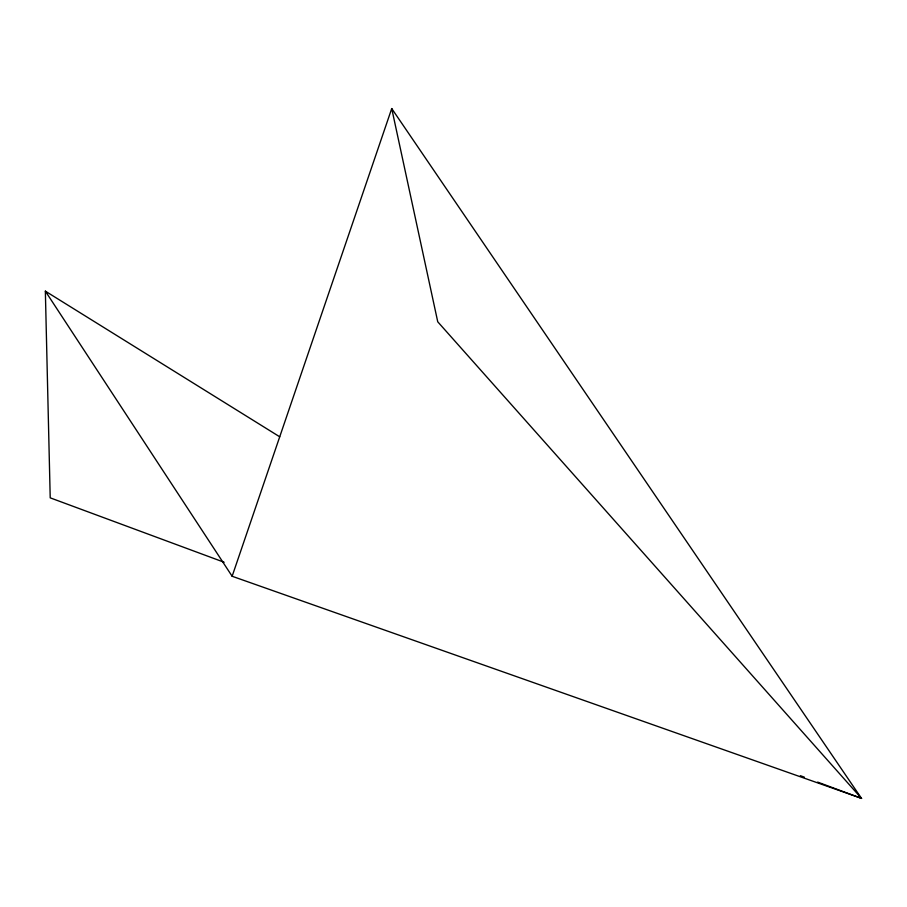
<?xml version="1.0" encoding="UTF-8"?>
<svg xmlns="http://www.w3.org/2000/svg" width="907" height="907" viewBox="0 0 907 907"><rect width="100%" height="100%" fill="white"/><g stroke="black" fill="none" stroke-linecap="round" stroke-linejoin="round"><path stroke-width="1.36" d="M232.135 576.262L391.733 108.545L861.457 798.33L232.135 576.262L45.35 291.147L50.214 497.841L224.142 562.261M800.382 775.7L804.362 777.174M817.638 782.095L861.65 798.455M45.35 291.147L279.73 436.8M859.054 796.834L861.457 798.33L437.741 321.792L391.733 108.545"/></g></svg>
